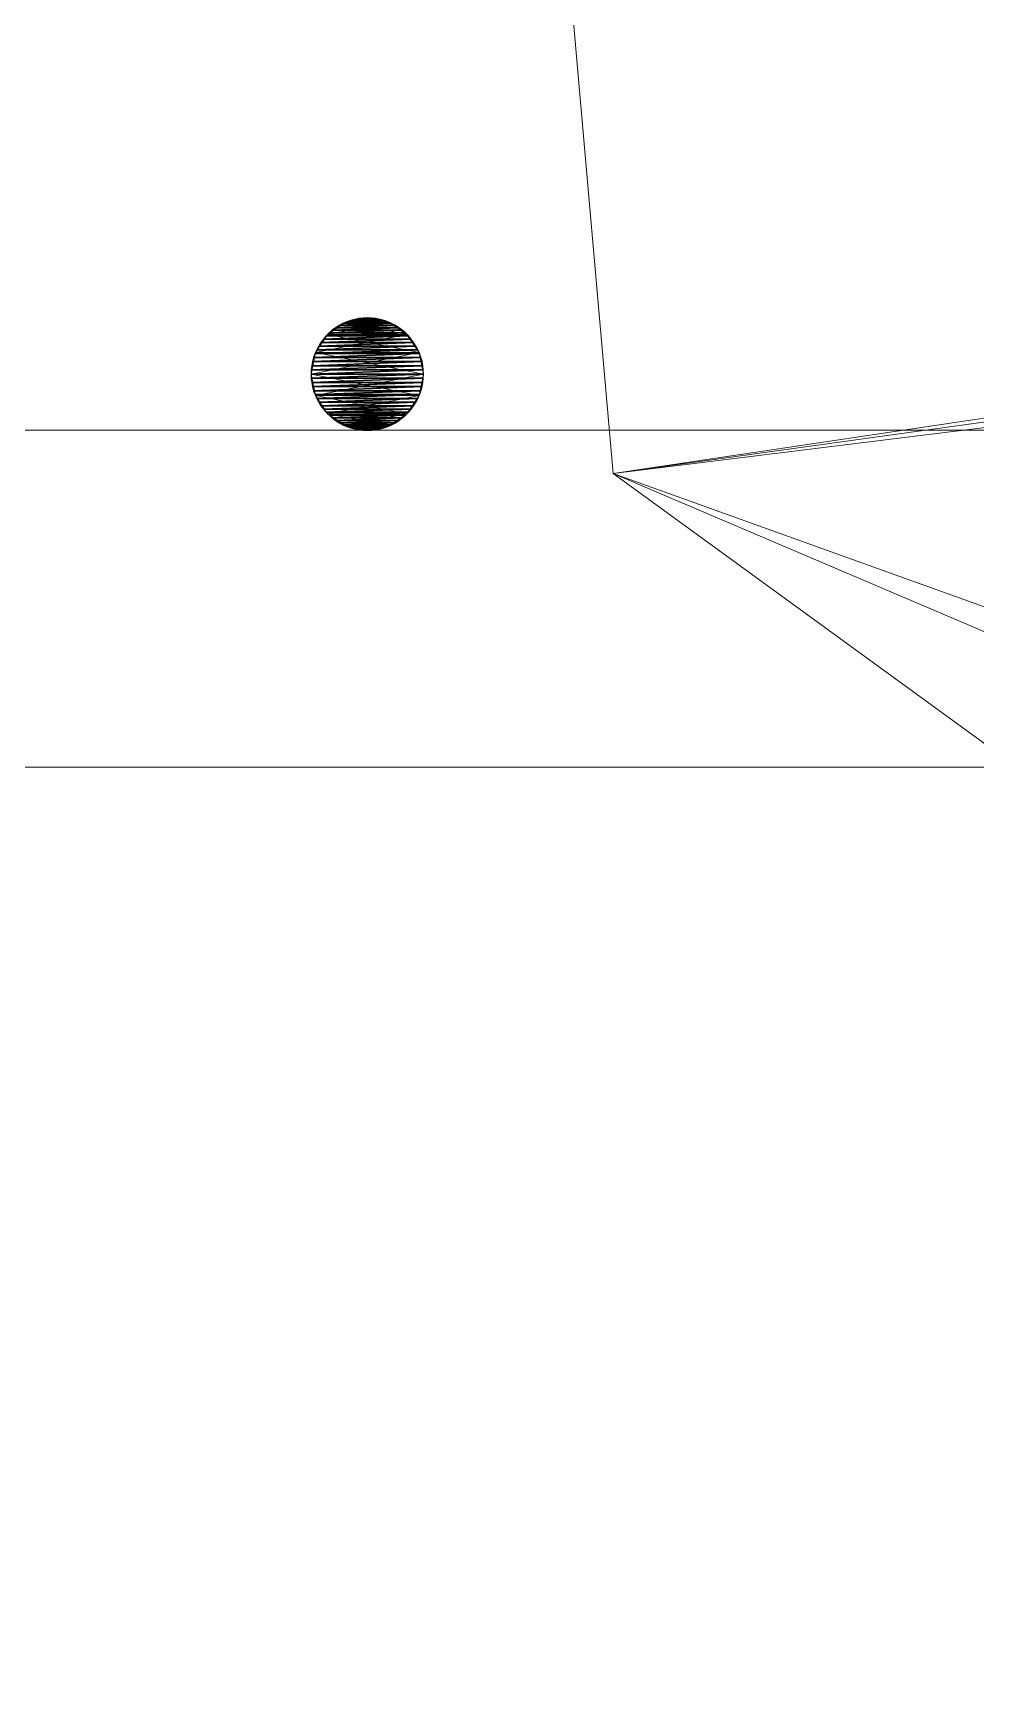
# Model space of a CAD drawing. Header units: centimetres. Extents: x 402 to 3875, y 442 to 2267.
# Drawn here: x 789.4 to 831.4, y 2017.6 to 2091.3 of the extents above; entities that cross this region are included whole.
import ezdxf

# ---------------------------------------------------------------- set-up
doc = ezdxf.new("R2010")
doc.units = ezdxf.units.CM
doc.layers.get('0').update_dxf_attribs({"true_color": 0xff5454})
doc.layers.add('Columns of the Existing Mesh Walls', color=250, linetype='Continuous')
doc.layers.add('Plan', color=250, linetype='Continuous')
doc.layers.add('tree', color=250, linetype='Continuous', lineweight=5)
doc.layers.get('0').off()

# ---------------------------------------------------------------- blocks, each defined once
blk = doc.blocks.new('Group_60')
mesh = blk.add_polyface()
corners = [(-42.053, -303.629, -97.161), (-76.852, -266.641, -85.325), (-60.632, -177.134, -56.683), (0, 0), (-109.794, -158.179, -50.617), (-165.202, -165.202, -52.865), (-22.612, -118.524, -37.928), (9.116, -55.814, -17.86), (43.17, -43.17, -13.814), (-9.202, -185.763, -59.444), (-13.72, -240.665, -77.013), (-5.922, -157.385, -50.363), (-12.941, -237.85, -76.112), (-12.049, -240.092, -76.829), (1.323, -300.192, -96.062), (38.725, -238.496, -76.319)]
mesh.append_faces([[corners[k] for k in face] for face in [(3, 4, 5), (7, 3, 8), (9, 6, 11), (14, 9, 15)]], dxfattribs={"vtx0": -1})
mesh.append_faces([[corners[k] for k in face] for face in [(4, 3, 2), (6, 3, 7), (10, 9, 12), (12, 9, 13), (0, 10, 14)]], dxfattribs={"vtx0": -1, "vtx1": -1})
mesh.append_faces([[corners[k] for k in face] for face in [(2, 3, 6), (2, 6, 0), (6, 9, 10), (10, 0, 6), (14, 13, 9)]], dxfattribs={"vtx0": -1, "vtx1": -1, "vtx2": -1})
mesh.append_faces([[corners[k] for k in face] for face in [(14, 10, 13)]], dxfattribs={"vtx0": -1, "vtx2": -1})
mesh.append_faces([[corners[k] for k in face] for face in [(0, 1, 2)]], dxfattribs={"vtx2": -1})
blk = doc.blocks.new('Group_42')
blk.add_polyline3d([(58.479, -58.479, -18.713), (36.928, -91.936, -29.42), (-6.86, -105.127, -33.641), (-54.234, -153.762, -49.204), (-55.508, -219.342, -70.189), (-92.191, -285.52, -91.366), (-141.653, -296.055, -94.738), (-171.677, -250.525, -80.168), (-195.837, -238.983, -76.475), (-193.711, -193.711, -61.988)])
mesh = blk.add_polyface()
corners = [(-119.373, -187.405, -59.97), (-92.191, -285.52, -91.366), (-141.653, -296.055, -94.738), (-117.887, -188.931, -60.458), (-116.979, -186.459, -59.667), (-193.711, -193.711, -61.988), (-171.677, -250.525, -80.168), (-195.837, -238.983, -76.475), (0, 0), (-45.335, -78.555, -25.138), (-54.234, -153.762, -49.204), (-55.508, -219.342, -70.189), (-40.853, -78.505, -25.122), (-39.587, -78.322, -25.063), (-6.86, -105.127, -33.641), (36.928, -91.936, -29.42), (58.479, -58.479, -18.713), (-42.664, -83.191, -26.621), (-44.668, -79.494, -25.438), (-42.099, -82.113, -26.276)]
mesh.append_faces([[corners[k] for k in face] for face in [(5, 6, 7), (1, 10, 11), (15, 8, 16), (17, 9, 18)]], dxfattribs={"vtx0": -1})
mesh.append_faces([[corners[k] for k in face] for face in [(6, 0, 2), (0, 8, 4), (9, 8, 12), (12, 8, 13), (14, 8, 15), (10, 17, 14)]], dxfattribs={"vtx0": -1, "vtx1": -1})
mesh.append_faces([[corners[k] for k in face] for face in [(6, 8, 0), (4, 8, 9), (4, 9, 1), (1, 9, 10), (13, 8, 14), (17, 10, 9)]], dxfattribs={"vtx0": -1, "vtx1": -1, "vtx2": -1})
mesh.append_faces([[corners[k] for k in face] for face in [(0, 1, 2), (1, 0, 3), (1, 3, 4), (6, 5, 8), (14, 17, 19), (14, 19, 13)]], dxfattribs={"vtx0": -1, "vtx2": -1})
blk = doc.blocks.new('Group_76')
at = {"color": 251, "true_color": 0x4f6b51, "xscale": 1.000971741596683, "yscale": 1.000971741596683, "zscale": 1.000971741596683, "rotation": 15}
blk.add_blockref('Group_60', (317.991, 304.463, 499.76), dxfattribs=at)
at = {"color": 251, "true_color": 0x666651, "rotation": 353}
blk.add_blockref('Group_42', (319.506, 304.308, 532.922), dxfattribs=at)
blk = doc.blocks.new('Group_87')
at = {"layer": 'tree', "color": 250, "lineweight": 5, "zscale": 0.69}
blk.add_blockref('Group_76', (0, 0, 393.052), dxfattribs=at)
blk = doc.blocks.new('Component_22')
at = {"layer": 'Plan', "color": 250, "lineweight": 5}
blk.add_blockref('Group_87', (-304.38, -304.577), dxfattribs=at)
blk = doc.blocks.new('Group_1')
at = {"layer": 'Columns of the Existing Mesh Walls', "lineweight": 20}
for p, q in [((62.41, 404.81, 190), (61.599, 404.268, 190)), ((62.41, 404.81), (61.599, 404.268)), ((61.599, 404.268), (62.41, 404.81, 190)), ((62.453, 404.827, 190), (62.282, 404.752, 190)), ((63.367, 405, 190), (62.41, 404.81, 190)), ((63.367, 405), (62.41, 404.81)), ((62.41, 404.81), (63.367, 405, 190)), ((62.41, 404.81, 190), (62.41, 404.81)), ((62.63, 404.889, 190), (62.453, 404.827, 190)), ((62.81, 404.938, 190), (62.63, 404.889, 190)), ((62.994, 404.972, 190), (62.81, 404.938, 190)), ((63.18, 404.993, 190), (62.994, 404.972, 190)), ((63.367, 405, 190), (63.18, 404.993, 190)), ((64.323, 404.81, 190), (63.367, 405, 190)), ((63.367, 405, 190), (63.367, 405)), ((64.323, 404.81), (63.367, 405)), ((63.367, 405), (64.323, 404.81, 190)), ((63.553, 404.993, 190), (63.367, 405, 190)), ((63.739, 404.972, 190), (63.553, 404.993, 190)), ((63.923, 404.938, 190), (63.739, 404.972, 190)), ((64.104, 404.889, 190), (63.923, 404.938, 190)), ((64.28, 404.827, 190), (64.104, 404.889, 190)), ((64.451, 404.752, 190), (64.28, 404.827, 190)), ((65.134, 404.268, 190), (64.323, 404.81, 190)), ((65.134, 404.268), (64.323, 404.81)), ((64.323, 404.81), (65.134, 404.268, 190)), ((64.323, 404.81, 190), (64.323, 404.81)), ((61.599, 404.268, 190), (61.057, 403.457, 190)), ((61.599, 404.268), (61.057, 403.457)), ((61.057, 403.457), (61.599, 404.268, 190)), ((61.412, 404.059, 190), (61.301, 403.908, 190)), ((61.534, 404.2, 190), (61.412, 404.059, 190)), ((61.666, 404.333, 190), (61.534, 404.2, 190)), ((61.599, 404.268, 190), (61.599, 404.268)), ((61.808, 404.455, 190), (61.666, 404.333, 190)), ((61.958, 404.566, 190), (61.808, 404.455, 190)), ((62.117, 404.665, 190), (61.958, 404.566, 190)), ((62.282, 404.752, 190), (62.117, 404.665, 190)), ((64.617, 404.665, 190), (64.451, 404.752, 190)), ((64.775, 404.566, 190), (64.617, 404.665, 190)), ((64.925, 404.455, 190), (64.775, 404.566, 190)), ((65.067, 404.333, 190), (64.925, 404.455, 190)), ((65.199, 404.2, 190), (65.067, 404.333, 190)), ((65.676, 403.457, 190), (65.134, 404.268, 190)), ((65.134, 404.268, 190), (65.134, 404.268)), ((65.676, 403.457), (65.134, 404.268)), ((65.134, 404.268), (65.676, 403.457, 190)), ((65.321, 404.059, 190), (65.199, 404.2, 190)), ((65.432, 403.908, 190), (65.321, 404.059, 190)), ((61.057, 403.457, 190), (60.867, 402.5, 190)), ((61.057, 403.457), (60.867, 402.5)), ((60.867, 402.5), (61.057, 403.457, 190)), ((61.039, 403.413, 190), (60.978, 403.237, 190)), ((61.114, 403.585, 190), (61.039, 403.413, 190)), ((61.057, 403.457, 190), (61.057, 403.457)), ((61.202, 403.75, 190), (61.114, 403.585, 190)), ((61.301, 403.908, 190), (61.202, 403.75, 190)), ((65.532, 403.75, 190), (65.432, 403.908, 190)), ((65.619, 403.585, 190), (65.532, 403.75, 190)), ((65.694, 403.413, 190), (65.619, 403.585, 190)), ((65.867, 402.5, 190), (65.676, 403.457, 190)), ((65.867, 402.5), (65.676, 403.457)), ((65.676, 403.457), (65.867, 402.5, 190)), ((65.676, 403.457, 190), (65.676, 403.457)), ((65.755, 403.237, 190), (65.694, 403.413, 190)), ((60.874, 402.687, 190), (60.867, 402.5, 190)), ((60.895, 402.873, 190), (60.874, 402.687, 190)), ((60.929, 403.056, 190), (60.895, 402.873, 190)), ((60.978, 403.237, 190), (60.929, 403.056, 190)), ((65.804, 403.056, 190), (65.755, 403.237, 190)), ((65.839, 402.873, 190), (65.804, 403.056, 190)), ((65.86, 402.687, 190), (65.839, 402.873, 190)), ((65.867, 402.5, 190), (65.86, 402.687, 190)), ((60.867, 402.5, 190), (61.057, 401.543, 190)), ((60.867, 402.5, 190), (60.867, 402.5)), ((60.867, 402.5), (61.057, 401.543)), ((61.057, 401.543), (60.867, 402.5, 190)), ((60.867, 402.5, 190), (60.874, 402.313, 190)), ((60.874, 402.313, 190), (60.895, 402.127, 190)), ((60.895, 402.127, 190), (60.929, 401.944, 190)), ((60.929, 401.944, 190), (60.978, 401.763, 190)), ((65.676, 401.543, 190), (65.867, 402.5, 190)), ((65.676, 401.543), (65.867, 402.5)), ((65.867, 402.5), (65.676, 401.543, 190)), ((65.755, 401.763, 190), (65.804, 401.944, 190)), ((65.804, 401.944, 190), (65.839, 402.127, 190)), ((65.839, 402.127, 190), (65.86, 402.313, 190)), ((65.86, 402.313, 190), (65.867, 402.5, 190)), ((65.867, 402.5, 190), (65.867, 402.5)), ((60.978, 401.763, 190), (61.039, 401.587, 190)), ((61.039, 401.587, 190), (61.114, 401.415, 190)), ((61.057, 401.543, 190), (61.599, 400.732, 190)), ((61.057, 401.543, 190), (61.057, 401.543)), ((61.057, 401.543), (61.599, 400.732)), ((61.599, 400.732), (61.057, 401.543, 190)), ((61.114, 401.415, 190), (61.202, 401.25, 190)), ((61.202, 401.25, 190), (61.301, 401.092, 190)), ((61.301, 401.092, 190), (61.412, 400.941, 190)), ((65.134, 400.732, 190), (65.676, 401.543, 190)), ((65.134, 400.732), (65.676, 401.543)), ((65.676, 401.543), (65.134, 400.732, 190)), ((65.321, 400.941, 190), (65.432, 401.092, 190)), ((65.432, 401.092, 190), (65.532, 401.25, 190)), ((65.532, 401.25, 190), (65.619, 401.415, 190)), ((65.619, 401.415, 190), (65.694, 401.587, 190)), ((65.676, 401.543, 190), (65.676, 401.543)), ((65.694, 401.587, 190), (65.755, 401.763, 190)), ((61.412, 400.941, 190), (61.534, 400.8, 190)), ((61.534, 400.8, 190), (61.666, 400.667, 190)), ((61.599, 400.732, 190), (62.41, 400.19, 190)), ((61.599, 400.732, 190), (61.599, 400.732)), ((61.599, 400.732), (62.41, 400.19)), ((62.41, 400.19), (61.599, 400.732, 190)), ((61.666, 400.667, 190), (61.808, 400.545, 190)), ((61.808, 400.545, 190), (61.958, 400.435, 190)), ((61.958, 400.435, 190), (62.117, 400.335, 190)), ((64.323, 400.19, 190), (65.134, 400.732, 190)), ((64.323, 400.19), (65.134, 400.732)), ((65.134, 400.732), (64.323, 400.19, 190)), ((64.617, 400.335, 190), (64.775, 400.435, 190)), ((64.775, 400.435, 190), (64.925, 400.545, 190)), ((64.925, 400.545, 190), (65.067, 400.667, 190)), ((65.067, 400.667, 190), (65.199, 400.8, 190)), ((65.134, 400.732, 190), (65.134, 400.732)), ((65.199, 400.8, 190), (65.321, 400.941, 190)), ((62.117, 400.335, 190), (62.282, 400.248, 190)), ((62.282, 400.248, 190), (62.453, 400.173, 190)), ((62.41, 400.19, 190), (63.367, 400, 190)), ((62.41, 400.19, 190), (62.41, 400.19)), ((62.41, 400.19), (63.367, 400)), ((63.367, 400), (62.41, 400.19, 190)), ((62.453, 400.173, 190), (62.63, 400.111, 190)), ((62.63, 400.111, 190), (62.81, 400.063, 190)), ((62.81, 400.063, 190), (62.994, 400.028, 190)), ((62.994, 400.028, 190), (63.18, 400.007, 190)), ((63.18, 400.007, 190), (63.367, 400, 190)), ((63.367, 400, 190), (64.323, 400.19, 190)), ((63.367, 400), (64.323, 400.19)), ((64.323, 400.19), (63.367, 400, 190)), ((63.367, 400, 190), (63.553, 400.007, 190)), ((63.367, 400, 190), (63.367, 400)), ((63.553, 400.007, 190), (63.739, 400.028, 190)), ((63.739, 400.028, 190), (63.923, 400.063, 190)), ((63.923, 400.063, 190), (64.104, 400.111, 190)), ((64.104, 400.111, 190), (64.28, 400.173, 190)), ((64.28, 400.173, 190), (64.451, 400.248, 190)), ((64.323, 400.19, 190), (64.323, 400.19)), ((64.451, 400.248, 190), (64.617, 400.335, 190))]:
    blk.add_line(p, q, dxfattribs=at)
at = {"layer": 'Columns of the Existing Mesh Walls', "color": 250, "lineweight": 20}
for points in [[(65.867, 2742.5, 0), (65.867, 2.5, 0)], [(80.867, 2742.5, 0), (80.867, 2.5, 0)]]:
    blk.add_polyline3d(points, dxfattribs=at)
at = {"layer": 'Columns of the Existing Mesh Walls', "lineweight": 20}
blk.add_polyline3d([(65.867, 402.5, 190), (65.825, 402.955, 190), (65.691, 403.42, 190), (65.459, 403.868, 190), (65.134, 404.268, 190), (64.735, 404.593, 190), (64.287, 404.825, 190), (63.821, 404.958, 190), (63.367, 405, 190), (62.912, 404.958, 190), (62.446, 404.825, 190), (61.999, 404.593, 190), (61.599, 404.268, 190), (61.274, 403.868, 190), (61.042, 403.42, 190), (60.908, 402.955, 190), (60.867, 402.5, 190), (60.908, 402.045, 190), (61.042, 401.58, 190), (61.274, 401.132, 190), (61.599, 400.732, 190), (61.999, 400.408, 190), (62.446, 400.176, 190), (62.912, 400.042, 190), (63.367, 400, 190), (63.821, 400.042, 190), (64.287, 400.176, 190), (64.735, 400.408, 190), (65.134, 400.732, 190), (65.459, 401.132, 190), (65.691, 401.58, 190), (65.825, 402.045, 190), (65.867, 402.5, 190)], close=True, dxfattribs=at)
mesh = blk.add_polyface(dxfattribs=at)
corners = [(61.057, 401.543, 190), (61.057, 403.457, 190), (60.867, 402.5, 190), (61.599, 400.732, 190), (61.599, 404.268, 190), (62.41, 400.19, 190), (62.41, 404.81, 190), (63.367, 400, 190), (63.367, 405, 190), (64.323, 400.19, 190), (64.323, 404.81, 190), (65.134, 400.732, 190), (65.134, 404.268, 190), (65.676, 401.543, 190), (65.676, 403.457, 190), (65.867, 402.5, 190)]
mesh.append_faces([[corners[k] for k in face] for face in [(0, 1, 2), (14, 13, 15)]], dxfattribs={"vtx0": -1})
mesh.append_faces([[corners[k] for k in face] for face in [(1, 3, 4), (4, 5, 6), (6, 7, 8), (8, 9, 10), (10, 11, 12), (12, 13, 14)]], dxfattribs={"vtx0": -1, "vtx1": -1})
mesh.append_faces([[corners[k] for k in face] for face in [(1, 0, 3), (4, 3, 5), (6, 5, 7), (8, 7, 9), (10, 9, 11), (12, 11, 13)]], dxfattribs={"vtx0": -1, "vtx2": -1})
mesh = blk.add_polyface(dxfattribs=at)
corners = [(61.057, 403.457), (61.057, 401.543), (60.867, 402.5), (61.599, 404.268), (61.599, 400.732), (62.41, 404.81), (62.41, 400.19), (63.367, 405), (63.367, 400), (64.323, 404.81), (64.323, 400.19), (65.134, 404.268), (65.134, 400.732), (65.676, 403.457), (65.676, 401.543), (65.867, 402.5)]
mesh.append_faces([[corners[k] for k in face] for face in [(0, 1, 2), (14, 13, 15)]], dxfattribs={"vtx0": -1})
mesh.append_faces([[corners[k] for k in face] for face in [(1, 3, 4), (4, 5, 6), (6, 7, 8), (8, 9, 10), (10, 11, 12), (12, 13, 14)]], dxfattribs={"vtx0": -1, "vtx1": -1})
mesh.append_faces([[corners[k] for k in face] for face in [(1, 0, 3), (4, 3, 5), (6, 5, 7), (8, 7, 9), (10, 9, 11), (12, 11, 13)]], dxfattribs={"vtx0": -1, "vtx2": -1})
at = {"layer": 'Columns of the Existing Mesh Walls', "lineweight": 25}
mesh = blk.add_polyface(dxfattribs=at)
corners = [(60.874, 402.313, 190), (60.874, 402.687, 190), (60.867, 402.5, 190), (60.895, 402.127, 190), (60.895, 402.873, 190), (60.929, 401.944, 190), (60.929, 403.056, 190), (60.978, 401.763, 190), (60.978, 403.237, 190), (61.039, 401.587, 190), (61.039, 403.413, 190), (61.114, 401.415, 190), (61.114, 403.585, 190), (61.202, 401.25, 190), (61.202, 403.75, 190), (61.301, 401.092, 190), (61.301, 403.908, 190), (61.412, 400.941, 190), (61.412, 404.059, 190), (61.534, 400.8, 190), (61.534, 404.2, 190), (61.666, 400.667, 190), (61.666, 404.333, 190), (61.808, 400.545, 190), (61.808, 404.455, 190), (61.958, 400.435, 190), (61.958, 404.566, 190), (62.117, 400.335, 190), (62.117, 404.665, 190), (62.282, 400.248, 190), (62.282, 404.752, 190), (62.453, 400.173, 190), (62.453, 404.827, 190), (62.63, 400.111, 190), (62.63, 404.889, 190), (62.81, 400.063, 190), (62.81, 404.938, 190), (62.994, 400.028, 190), (62.994, 404.972, 190), (63.18, 400.007, 190), (63.18, 404.993, 190), (63.367, 400, 190), (63.367, 405, 190), (63.553, 400.007, 190), (63.553, 404.993, 190), (63.739, 400.028, 190), (63.739, 404.972, 190), (63.923, 400.063, 190), (63.923, 404.938, 190), (64.104, 400.111, 190), (64.104, 404.889, 190), (64.28, 400.173, 190), (64.28, 404.827, 190), (64.451, 400.248, 190), (64.451, 404.752, 190), (64.617, 400.335, 190), (64.617, 404.665, 190), (64.775, 400.435, 190), (64.775, 404.566, 190), (64.925, 400.545, 190), (64.925, 404.455, 190), (65.067, 400.667, 190), (65.067, 404.333, 190), (65.199, 400.8, 190), (65.199, 404.2, 190), (65.321, 400.941, 190), (65.321, 404.059, 190), (65.432, 401.092, 190), (65.432, 403.908, 190), (65.532, 401.25, 190), (65.532, 403.75, 190), (65.619, 401.415, 190), (65.619, 403.585, 190), (65.694, 401.587, 190), (65.694, 403.413, 190), (65.755, 401.763, 190), (65.755, 403.237, 190), (65.804, 401.944, 190), (65.804, 403.056, 190), (65.839, 402.127, 190), (65.839, 402.873, 190), (65.86, 402.313, 190), (65.86, 402.687, 190), (65.867, 402.5, 190)]
mesh.append_faces([[corners[k] for k in face] for face in [(0, 1, 2), (82, 81, 83)]], dxfattribs={"vtx0": -1})
mesh.append_faces([[corners[k] for k in face] for face in [(1, 3, 4), (4, 5, 6), (6, 7, 8), (8, 9, 10), (10, 11, 12), (12, 13, 14), (14, 15, 16), (16, 17, 18), (18, 19, 20), (20, 21, 22), (22, 23, 24), (24, 25, 26), (26, 27, 28), (28, 29, 30), (30, 31, 32), (32, 33, 34), (34, 35, 36), (36, 37, 38), (38, 39, 40), (40, 41, 42), (42, 43, 44), (44, 45, 46), (46, 47, 48), (48, 49, 50), (50, 51, 52), (52, 53, 54), (54, 55, 56), (56, 57, 58), (58, 59, 60), (60, 61, 62), (62, 63, 64), (64, 65, 66), (66, 67, 68), (68, 69, 70), (70, 71, 72), (72, 73, 74), (74, 75, 76), (76, 77, 78), (78, 79, 80), (80, 81, 82)]], dxfattribs={"vtx0": -1, "vtx1": -1})
mesh.append_faces([[corners[k] for k in face] for face in [(1, 0, 3), (4, 3, 5), (6, 5, 7), (8, 7, 9), (10, 9, 11), (12, 11, 13), (14, 13, 15), (16, 15, 17), (18, 17, 19), (20, 19, 21), (22, 21, 23), (24, 23, 25), (26, 25, 27), (28, 27, 29), (30, 29, 31), (32, 31, 33), (34, 33, 35), (36, 35, 37), (38, 37, 39), (40, 39, 41), (42, 41, 43), (44, 43, 45), (46, 45, 47), (48, 47, 49), (50, 49, 51), (52, 51, 53), (54, 53, 55), (56, 55, 57), (58, 57, 59), (60, 59, 61), (62, 61, 63), (64, 63, 65), (66, 65, 67), (68, 67, 69), (70, 69, 71), (72, 71, 73), (74, 73, 75), (76, 75, 77), (78, 77, 79), (80, 79, 81)]], dxfattribs={"vtx0": -1, "vtx2": -1})
at = {"layer": 'Columns of the Existing Mesh Walls', "lineweight": 20}
mesh = blk.add_polyface(dxfattribs=at)
corners = [(62.41, 404.81, 190), (62.41, 404.81), (61.599, 404.268)]
mesh.append_faces([[corners[k] for k in face] for face in [(0, 1, 2)]])
mesh = blk.add_polyface(dxfattribs=at)
corners = [(62.41, 404.81, 190), (61.599, 404.268), (61.599, 404.268, 190)]
mesh.append_faces([[corners[k] for k in face] for face in [(0, 1, 2)]])
mesh = blk.add_polyface(dxfattribs=at)
corners = [(63.367, 405, 190), (63.367, 405), (62.41, 404.81)]
mesh.append_faces([[corners[k] for k in face] for face in [(0, 1, 2)]])
mesh = blk.add_polyface(dxfattribs=at)
corners = [(63.367, 405, 190), (62.41, 404.81), (62.41, 404.81, 190)]
mesh.append_faces([[corners[k] for k in face] for face in [(0, 1, 2)]])
mesh = blk.add_polyface(dxfattribs=at)
corners = [(64.323, 404.81, 190), (64.323, 404.81), (63.367, 405)]
mesh.append_faces([[corners[k] for k in face] for face in [(0, 1, 2)]])
mesh = blk.add_polyface(dxfattribs=at)
corners = [(64.323, 404.81, 190), (63.367, 405), (63.367, 405, 190)]
mesh.append_faces([[corners[k] for k in face] for face in [(0, 1, 2)]])
mesh = blk.add_polyface(dxfattribs=at)
corners = [(65.134, 404.268, 190), (65.134, 404.268), (64.323, 404.81)]
mesh.append_faces([[corners[k] for k in face] for face in [(0, 1, 2)]])
mesh = blk.add_polyface(dxfattribs=at)
corners = [(65.134, 404.268, 190), (64.323, 404.81), (64.323, 404.81, 190)]
mesh.append_faces([[corners[k] for k in face] for face in [(0, 1, 2)]])
mesh = blk.add_polyface(dxfattribs=at)
corners = [(61.599, 404.268), (61.057, 403.457), (61.599, 404.268, 190)]
mesh.append_faces([[corners[k] for k in face] for face in [(0, 1, 2)]])
mesh = blk.add_polyface(dxfattribs=at)
corners = [(61.599, 404.268, 190), (61.057, 403.457), (61.057, 403.457, 190)]
mesh.append_faces([[corners[k] for k in face] for face in [(0, 1, 2)]])
mesh = blk.add_polyface(dxfattribs=at)
corners = [(65.134, 404.268), (65.676, 403.457, 190), (65.676, 403.457)]
mesh.append_faces([[corners[k] for k in face] for face in [(0, 1, 2)]])
mesh = blk.add_polyface(dxfattribs=at)
corners = [(65.134, 404.268, 190), (65.676, 403.457, 190), (65.134, 404.268)]
mesh.append_faces([[corners[k] for k in face] for face in [(0, 1, 2)]])
mesh = blk.add_polyface(dxfattribs=at)
corners = [(61.057, 403.457), (60.867, 402.5), (61.057, 403.457, 190)]
mesh.append_faces([[corners[k] for k in face] for face in [(0, 1, 2)]])
mesh = blk.add_polyface(dxfattribs=at)
corners = [(61.057, 403.457, 190), (60.867, 402.5), (60.867, 402.5, 190)]
mesh.append_faces([[corners[k] for k in face] for face in [(0, 1, 2)]])
mesh = blk.add_polyface(dxfattribs=at)
corners = [(65.676, 403.457), (65.867, 402.5, 190), (65.867, 402.5)]
mesh.append_faces([[corners[k] for k in face] for face in [(0, 1, 2)]])
mesh = blk.add_polyface(dxfattribs=at)
corners = [(65.676, 403.457, 190), (65.867, 402.5, 190), (65.676, 403.457)]
mesh.append_faces([[corners[k] for k in face] for face in [(0, 1, 2)]])
mesh = blk.add_polyface(dxfattribs=at)
corners = [(60.867, 402.5), (61.057, 401.543), (60.867, 402.5, 190)]
mesh.append_faces([[corners[k] for k in face] for face in [(0, 1, 2)]])
mesh = blk.add_polyface(dxfattribs=at)
corners = [(60.867, 402.5, 190), (61.057, 401.543), (61.057, 401.543, 190)]
mesh.append_faces([[corners[k] for k in face] for face in [(0, 1, 2)]])
mesh = blk.add_polyface(dxfattribs=at)
corners = [(65.867, 402.5), (65.676, 401.543, 190), (65.676, 401.543)]
mesh.append_faces([[corners[k] for k in face] for face in [(0, 1, 2)]])
mesh = blk.add_polyface(dxfattribs=at)
corners = [(65.867, 402.5, 190), (65.676, 401.543, 190), (65.867, 402.5)]
mesh.append_faces([[corners[k] for k in face] for face in [(0, 1, 2)]])
mesh = blk.add_polyface(dxfattribs=at)
corners = [(61.057, 401.543), (61.599, 400.732), (61.057, 401.543, 190)]
mesh.append_faces([[corners[k] for k in face] for face in [(0, 1, 2)]])
mesh = blk.add_polyface(dxfattribs=at)
corners = [(61.057, 401.543, 190), (61.599, 400.732), (61.599, 400.732, 190)]
mesh.append_faces([[corners[k] for k in face] for face in [(0, 1, 2)]])
mesh = blk.add_polyface(dxfattribs=at)
corners = [(65.676, 401.543), (65.134, 400.732, 190), (65.134, 400.732)]
mesh.append_faces([[corners[k] for k in face] for face in [(0, 1, 2)]])
mesh = blk.add_polyface(dxfattribs=at)
corners = [(65.676, 401.543, 190), (65.134, 400.732, 190), (65.676, 401.543)]
mesh.append_faces([[corners[k] for k in face] for face in [(0, 1, 2)]])
mesh = blk.add_polyface(dxfattribs=at)
corners = [(61.599, 400.732, 190), (61.599, 400.732), (62.41, 400.19)]
mesh.append_faces([[corners[k] for k in face] for face in [(0, 1, 2)]])
mesh = blk.add_polyface(dxfattribs=at)
corners = [(61.599, 400.732, 190), (62.41, 400.19), (62.41, 400.19, 190)]
mesh.append_faces([[corners[k] for k in face] for face in [(0, 1, 2)]])
mesh = blk.add_polyface(dxfattribs=at)
corners = [(64.323, 400.19, 190), (64.323, 400.19), (65.134, 400.732)]
mesh.append_faces([[corners[k] for k in face] for face in [(0, 1, 2)]])
mesh = blk.add_polyface(dxfattribs=at)
corners = [(64.323, 400.19, 190), (65.134, 400.732), (65.134, 400.732, 190)]
mesh.append_faces([[corners[k] for k in face] for face in [(0, 1, 2)]])
mesh = blk.add_polyface(dxfattribs=at)
corners = [(62.41, 400.19, 190), (62.41, 400.19), (63.367, 400)]
mesh.append_faces([[corners[k] for k in face] for face in [(0, 1, 2)]])
mesh = blk.add_polyface(dxfattribs=at)
corners = [(62.41, 400.19, 190), (63.367, 400), (63.367, 400, 190)]
mesh.append_faces([[corners[k] for k in face] for face in [(0, 1, 2)]])
mesh = blk.add_polyface(dxfattribs=at)
corners = [(63.367, 400, 190), (63.367, 400), (64.323, 400.19)]
mesh.append_faces([[corners[k] for k in face] for face in [(0, 1, 2)]])
mesh = blk.add_polyface(dxfattribs=at)
corners = [(63.367, 400, 190), (64.323, 400.19), (64.323, 400.19, 190)]
mesh.append_faces([[corners[k] for k in face] for face in [(0, 1, 2)]])

msp = doc.modelspace()

# ---------------------------------------------------------------- block references
at = {"layer": 'Columns of the Existing Mesh Walls', "lineweight": 20, "rotation": 270}
msp.add_blockref('Group_1', (401.813, 2139.52), dxfattribs=at)
at = {"layer": 'tree', "color": 250, "lineweight": 5, "xscale": 0.7409999999999995, "yscale": 0.7409999999999995, "zscale": 0.7409999999999995, "rotation": 270}
msp.add_blockref('Component_22', (1017.129, 1989.345, -0.132), dxfattribs=at)

doc.saveas('drawing.dxf')
